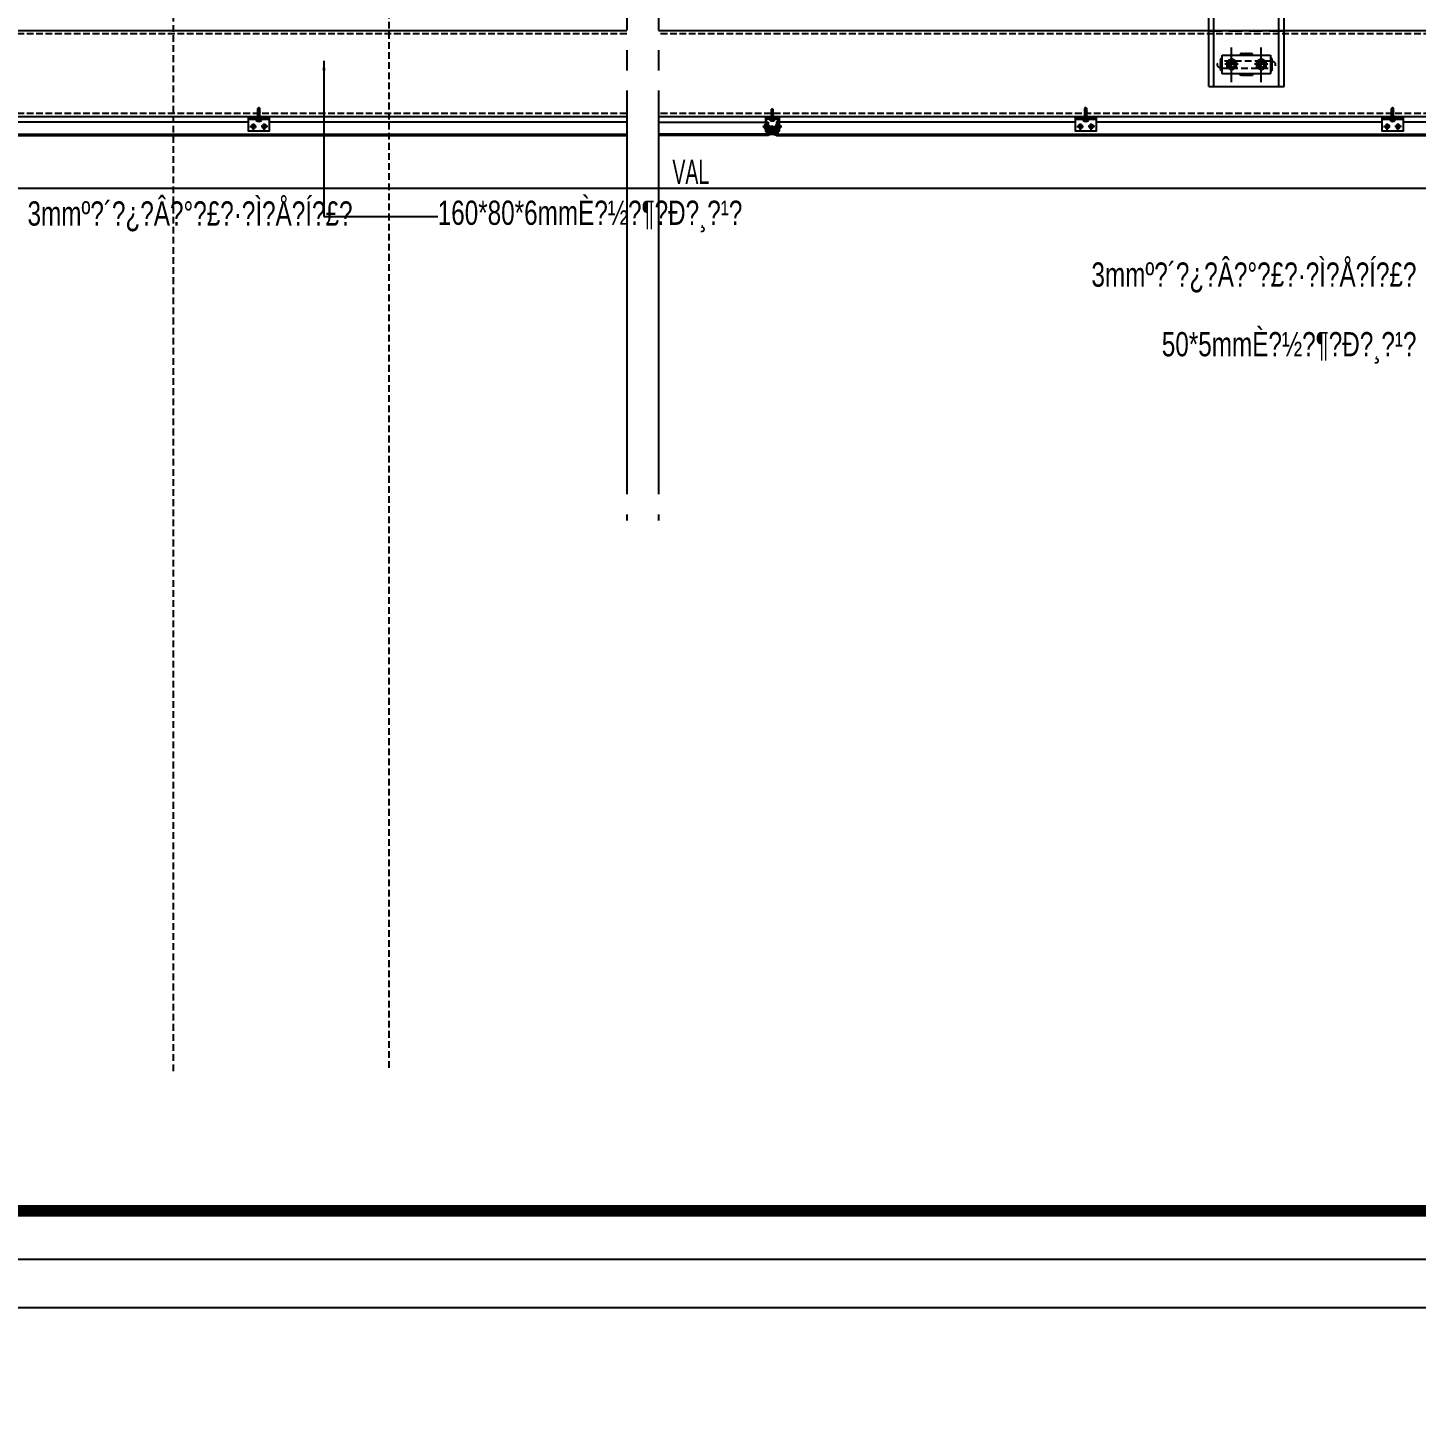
# Model space of a CAD drawing. Extents: x -8792 to 174344, y -43961 to 62816.
# Drawn here: x 11053 to 13632, y -11418 to -8818 of the extents above; entities that cross this region are included whole.
import ezdxf
from ezdxf.enums import TextEntityAlignment as Align
from ezdxf.xclip import XClip

# ---------------------------------------------------------------- set-up
doc = ezdxf.new("R2010")
doc.units = 0
doc.header["$LTSCALE"] = 50
doc.header["$XCLIPFRAME"] = 0
doc.set_wipeout_variables(frame=1)
for name, pattern in [('( Hidden )', [0.375, 0.25, -0.125]), ('CENTER', [2, 1.25, -0.25, 0.25, -0.25]), ('CENTER2', [28.575, 19.05, -3.175, 3.175, -3.175]), ('DASH', [0.35, 0.25, -0.1]), ('DOT2', [0.125, 0, -0.125]), ('HIDDEN', [0.375, 0.25, -0.125]), ('HIDDEN2', [0.1875, 0.125, -0.0625]), ('JIS_08_15', [17.25, 15, -0.75, 0.75, -0.75])]:
    doc.linetypes.add(name, pattern=pattern)
for name, color, linetype in [('#分隔线', 1, 'JIS_08_15'), ('#文字', 2, 'Continuous'), ('#标注', 1, 'Continuous'), ('#焊缝', 1, 'Continuous'), ('#虚线', 8, 'HIDDEN'), ('#配件', 11, 'Continuous'), ('#钢材', 34, 'Continuous'), ('#铝型材', 3, 'Continuous'), ('#铝板', 2, 'Continuous'), ('1 ALU', 90, 'Continuous'), ('1 轴线 辅助线', 1, 'CENTER'), ('3 铝型材 立面主要线', 3, 'Continuous'), ('6 附件', 6, 'Continuous'), ('8 填充 焊缝', 8, 'Continuous'), ('A-FLOR-OTLN', 4, 'DOT2'), ('C-SHET-SHBD', 11, 'Continuous'), ('C-SHET-TTLB', 11, 'Continuous'), ('DIM', 173, 'Continuous'), ('PJ', 4, 'Continuous'), ('TK', 7, 'Continuous'), ('中心线', 1, 'CENTER2'), ('其他', 4, 'Continuous'), ('吊顶', 7, 'Continuous'), ('螺栓钉类', 241, 'Continuous'), ('螺钉', 233, 'Continuous'), ('通-图框-文字', 4, 'Continuous')]:
    doc.layers.add(name, color=color, linetype=linetype)
doc.styles.add('JHZX', font='jrs.shx', dxfattribs={"width": 0.6, "bigfont": 'jhz.shx'})
doc.styles.add('XD-2008', font='xd-hzs.shx', dxfattribs={"width": 0.7, "bigfont": 'xd-hztxt.shx'})
doc.styles.add('XD2008', font='@1romans.shx', dxfattribs={"width": 0.7, "bigfont": '!hztxt.shx'})
doc.styles.add('文字1', font='jrs.shx', dxfattribs={"width": 0.7, "bigfont": 'hztxt.shx'})
doc.dimstyles.new('JZBZ-12', dxfattribs={"dimscale": 12, "dimtxt": 3, "dimasz": 1.5, "dimexe": 1, "dimexo": 1, "dimgap": 0.5, "dimtad": 1, "dimdec": 0, "dimdsep": 46, "dimtxsty": 'JHZX', "dimblk1": 'ARCHTICK', "dimblk2": 'ARCHTICK', "dimsah": 1, "dimcen": 0, "dimclrd": 1, "dimclre": 1, "dimclrt": 2, "dimadec": 3, "dimazin": 2, "dimtfac": 1, "dimtdec": 0, "dimtix": 1, "dimtmove": 0, "dimatfit": 3, "dimfxl": 0, "dimtolj": 1, "dimlwd": -1, "dimlwe": -1, "dimarcsym": 0})
doc.dimstyles.new('JZBZ-15', dxfattribs={"dimscale": 15, "dimtxt": 3, "dimasz": 1.5, "dimexe": 1, "dimexo": 1, "dimgap": 0.5, "dimtad": 1, "dimdec": 0, "dimdsep": 46, "dimtxsty": 'JHZX', "dimblk1": 'ARCHTICK', "dimblk2": 'ARCHTICK', "dimsah": 1, "dimcen": 0, "dimclrd": 1, "dimclre": 1, "dimclrt": 2, "dimadec": 3, "dimazin": 2, "dimtfac": 1, "dimtdec": 0, "dimtix": 1, "dimtmove": 0, "dimatfit": 3, "dimfxl": 0, "dimtolj": 1, "dimlwd": -1, "dimlwe": -1, "dimarcsym": 0})
pattern_1 = [(225.002129, (55577.8092, -20658.2955), (0.673544235, -0.673494183), []), (315.002129, (55577.8092, -20658.2955), (2.020582652, -0.67344413), [2.38125, -1.42875])]

# ---------------------------------------------------------------- blocks, each defined once
blk = doc.blocks.new('A$Cbd8d7c8c')
at = {"layer": 'A-FLOR-OTLN', "color": 8}
blk.add_lwpolyline([(-22721.2, -15689.9), (-43719.4, -33393.2, 0.413756), (-43991.6, -36561, 0.189672), (122158.2, -126683, 0.414786), (124666, -124719.5), (133885.2, -48361.9, 0.379931), (116453.3, -23207.9, 0.236452)], format="xyb", dxfattribs=at)
at = {"layer": '吊顶', "const_width": 3}
blk.add_lwpolyline([(36525.2, -42886.2, 0.056654), (31389.8, -41079.3), (30859.1, -40957.8, -0.112536), (21289.5, -36343.7, -0.028917), (3039, -19971, 0.413532), (-633.6, -19953.4), (-31397.9, -50352.8, 0.414781), (-31416.3, -54033.3, 0.170492), (123964.3, -129414.7, 0.412564), (126841.2, -127143.2), (136317.5, -48655.6, 1.269195), (87076.8, -54393.3)], format="xyb", dxfattribs=at)
blk = doc.blocks.new('GRER')
at = {"color": 8, "ltscale": 10}
blk.add_lwpolyline([(-350, -919.9), (-9905.5, -919.9)], dxfattribs=at)
blk = doc.blocks.new('A3文本框')
at = {"layer": 'Defpoints', "ltscale": 500}
blk.add_lwpolyline([(10, -10), (-420, -10), (-420, 297), (10, 297)], close=True, dxfattribs=at)
at = {"layer": 'C-SHET-SHBD', "style": 'XD2008', "width": 0.7}
for tag, height, p in [('子项名称', 4.5, (-37.49, 35.41)), ('图名', 4.5, (-37.49, 24.27)), ('比例', 3, (-56.3, 8.25)), ('MQJD-01', 3, (-13.24, 2.27))]:
    blk.add_attdef(tag, text='', height=height, dxfattribs=at).set_placement(p, align=Align.CENTER)
blk = doc.blocks.new('*U104')
at = {"layer": '中心线', "color": 1, "linetype": 'CENTER', "ltscale": 2.357948}
blk.add_line((0, -4.9), (0, 19.4), dxfattribs=at)
at = {"layer": '其他', "color": 4, "linetype": 'Continuous'}
for p, q in [((-2.4, 12.5), (-0.4, 12.7)), ((-2.4, 10.9), (2.4, 11.5)), ((-2.4, 9.3), (2.4, 9.9)), ((-2.4, 7.7), (2.4, 8.3)), ((-2.4, 6.1), (2.4, 6.7)), ((-2.4, 4.5), (2.4, 5.1)), ((-2.4, 2.9), (2.4, 3.5)), ((-2.4, 1.3), (2.4, 1.9)), ((-1.9, 0), (1.8, 0.7)), ((-1.8, 12.8), (-0.4, 13.1)), ((-1.8, 12.1), (0, 12.4)), ((-1.8, 11.2), (1.8, 11.9)), ((-1.8, 10.5), (1.8, 11.2)), ((-1.8, 9.6), (1.8, 10.3)), ((-1.8, 8.9), (1.8, 9.6)), ((-1.8, 8), (1.8, 8.7)), ((-1.8, 7.3), (1.8, 8)), ((-1.8, 6.4), (1.8, 7.1)), ((-1.8, 5.7), (1.8, 6.4)), ((-1.8, 4.8), (1.8, 5.5)), ((-1.8, 4.1), (1.8, 4.8)), ((-1.8, 3.2), (1.8, 3.9)), ((-1.8, 2.5), (1.8, 3.2)), ((-1.8, 1.6), (1.8, 2.3)), ((-1.8, 0.9), (1.8, 1.6)), ((0, 0), (2.4, 0.3)), ((0.2, 12.5), (1.8, 12.8)), ((0.3, 13.2), (1.8, 13.5)), ((0.5, 12.9), (2.4, 13.1))]:
    blk.add_line(p, q, dxfattribs=at)
at = {"layer": '螺栓钉类', "linetype": 'Continuous'}
for p, q in [((-4.7, -2.1), (-4.7, 0)), ((-4.7, 0), (-2, 0)), ((-2.4, 12.5), (-1.8, 12.8)), ((-2.4, 12.5), (-1.8, 12.1)), ((-2.4, 10.9), (-1.8, 11.2)), ((-2.4, 10.9), (-1.8, 10.5)), ((-2.4, 9.3), (-1.8, 9.6)), ((-2.4, 9.3), (-1.8, 8.9)), ((-2.4, 7.7), (-1.8, 8)), ((-2.4, 7.7), (-1.8, 7.3)), ((-2.4, 6.1), (-1.8, 6.4)), ((-2.4, 6.1), (-1.8, 5.7)), ((-2.4, 4.5), (-1.8, 4.8)), ((-2.4, 4.5), (-1.8, 4.1)), ((-2.4, 2.9), (-1.8, 3.2)), ((-2.4, 2.9), (-1.8, 2.5)), ((-2.4, 1.3), (-1.8, 1.6)), ((-2.4, 1.3), (-1.8, 0.9)), ((-2, 0), (2.6, 0)), ((-0.3, 19), (-1.8, 17.5)), ((-1.8, 12.8), (-1.8, 17.5)), ((-1.8, 11.2), (-1.8, 12.1)), ((-1.8, 9.6), (-1.8, 10.5)), ((-1.8, 8), (-1.8, 8.9)), ((-1.8, 6.4), (-1.8, 7.3)), ((-1.8, 4.8), (-1.8, 5.7)), ((-1.8, 3.2), (-1.8, 4.1)), ((-1.8, 1.6), (-1.8, 2.5)), ((-1.8, 0.2), (-1.8, 0.9)), ((-0.4, 13.1), (0.3, 19)), ((0, 19), (-0.3, 19)), ((0, 19), (0.3, 19)), ((0.3, 19), (1.8, 17.5)), ((1.8, 13.5), (1.8, 17.5)), ((1.8, 13.5), (2.4, 13.1)), ((1.8, 12.8), (2.4, 13.1)), ((1.8, 11.9), (1.8, 12.8)), ((1.8, 11.9), (2.4, 11.5)), ((1.8, 11.2), (2.4, 11.5)), ((1.8, 10.3), (1.8, 11.2)), ((1.8, 10.3), (2.4, 9.9)), ((1.8, 9.6), (2.4, 9.9)), ((1.8, 8.7), (1.8, 9.6)), ((1.8, 8.7), (2.4, 8.3)), ((1.8, 8), (2.4, 8.3)), ((1.8, 7.1), (1.8, 8)), ((1.8, 7.1), (2.4, 6.7)), ((1.8, 6.4), (2.4, 6.7)), ((1.8, 5.5), (1.8, 6.4)), ((1.8, 5.5), (2.4, 5.1)), ((1.8, 4.8), (2.4, 5.1)), ((1.8, 3.9), (1.8, 4.8)), ((1.8, 3.9), (2.4, 3.5)), ((1.8, 3.2), (2.4, 3.5)), ((1.8, 2.3), (1.8, 3.2)), ((1.8, 2.3), (2.4, 1.9)), ((1.8, 1.6), (2.4, 1.9)), ((1.8, 0.7), (1.8, 1.6)), ((1.8, 0.7), (2.4, 0.3)), ((2.4, 0.2), (2.4, 0.3)), ((2.6, 0), (4.8, 0)), ((-0.4, -3.3), (0.4, -3.3)), ((-0.4, -3.7), (-0.4, -3.3)), ((0.4, -3.7), (0.4, -3.3)), ((4.8, -2.1), (4.8, 0))]:
    blk.add_line(p, q, dxfattribs=at)
for centre, radius, start, end in [((-2, 0.2), 0.2, 270, 0), ((-3.3, 21.9), 4.65, 289.468, 321.5036), ((0, 12.9), 0.447, 154.8491, 46.4937), ((2.6, 0.2), 0.2, 180, 270), ((0, 4.3), 8, 233.5764, 267.134), ((0, 4.3), 8, 272.866, 306.4236)]:
    blk.add_arc(centre, radius, start, end, dxfattribs=at)
blk = doc.blocks.new('jfdm')
h = blk.add_hatch()
h.set_pattern_fill('HONEY', color=0, scale=0.5, style=0)
h.set_pattern_definition([(0, (3e-15, -1.231), (2.38125, 1.374815), [1.5875, -3.175]), (120, (3e-15, -1.231), (-2.38125, 1.374815), [1.5875, -3.175]), (60, (3e-15, -1.231), (3e-07, 2.74963), [-3.175, 1.5875])])
edge = h.paths.add_edge_path()
edge.add_ellipse((7.5, 13.8), major_axis=(0, -7.7), ratio=0.974135, start_angle=0, end_angle=360)
h = blk.add_hatch()
h.set_pattern_fill('ANSI33', color=0, scale=0.5, style=0)
edge = h.paths.add_edge_path()
edge.add_line((7.6, 6.1), (7.5, 6.1))
edge.add_line((7.5, 6.1), (7.4, 6.1))
edge.add_line((7.4, 6.1), (7.3, 6.1))
edge.add_line((7.3, 6.1), (7.1, 6.1))
edge.add_line((7.1, 6.1), (7, 6.1))
edge.add_line((7, 6.1), (6.9, 6.1))
edge.add_line((6.9, 6.1), (6.8, 6.1))
edge.add_line((6.8, 6.1), (6.7, 6.1))
edge.add_line((6.7, 6.1), (6.5, 6.1))
edge.add_line((6.5, 6.1), (6.4, 6.2))
edge.add_line((6.4, 6.2), (6.3, 6.2))
edge.add_line((6.3, 6.2), (6.2, 6.2))
edge.add_line((6.2, 6.2), (6.1, 6.2))
edge.add_line((6.1, 6.2), (6, 6.2))
edge.add_line((6, 6.2), (5.8, 6.3))
edge.add_line((5.8, 6.3), (5.7, 6.3))
edge.add_line((5.7, 6.3), (5.6, 6.3))
edge.add_line((5.6, 6.3), (5.5, 6.4))
edge.add_line((5.5, 6.4), (5.4, 6.4))
edge.add_line((5.4, 6.4), (5.3, 6.4))
edge.add_line((5.3, 6.4), (5.1, 6.5))
edge.add_line((5.1, 6.5), (5, 6.5))
edge.add_line((5, 6.5), (4.9, 6.5))
edge.add_line((4.9, 6.5), (4.8, 6.6))
edge.add_line((4.8, 6.6), (4.7, 6.6))
edge.add_line((4.7, 6.6), (4.6, 6.7))
edge.add_line((4.6, 6.7), (4.5, 6.7))
edge.add_line((4.5, 6.7), (4.4, 6.8))
edge.add_line((4.4, 6.8), (4.3, 6.8))
edge.add_line((4.3, 6.8), (4.2, 6.9))
edge.add_line((4.2, 6.9), (4, 6.9))
edge.add_line((4, 6.9), (3.9, 7))
edge.add_line((3.9, 7), (3.8, 7.1))
edge.add_line((3.8, 7.1), (3.7, 7.1))
edge.add_line((3.7, 7.1), (3.6, 7.2))
edge.add_line((3.6, 7.2), (3.5, 7.2))
edge.add_line((3.5, 7.2), (3.4, 7.3))
edge.add_line((3.4, 7.3), (3.3, 7.4))
edge.add_line((3.3, 7.4), (3.2, 7.4))
edge.add_line((3.2, 7.4), (3.1, 7.5))
edge.add_line((3.1, 7.5), (3, 7.6))
edge.add_line((3, 7.6), (2.9, 7.7))
edge.add_line((2.9, 7.7), (2.8, 7.7))
edge.add_line((2.8, 7.7), (2.8, 7.8))
edge.add_line((2.8, 7.8), (2.7, 7.9))
edge.add_line((2.7, 7.9), (2.6, 8))
edge.add_line((2.6, 8), (2.5, 8.1))
edge.add_line((2.5, 8.1), (2.4, 8.1))
edge.add_line((2.4, 8.1), (2.3, 8.2))
edge.add_line((2.3, 8.2), (2.2, 8.3))
edge.add_line((2.2, 8.3), (2.1, 8.4))
edge.add_line((2.1, 8.4), (2.1, 8.5))
edge.add_line((2.1, 8.5), (2, 8.6))
edge.add_line((2, 8.6), (1.9, 8.7))
edge.add_line((1.9, 8.7), (1.8, 8.8))
edge.add_line((1.8, 8.8), (1.7, 8.8))
edge.add_line((1.7, 8.8), (1.7, 8.9))
edge.add_line((1.7, 8.9), (1.6, 9))
edge.add_line((1.6, 9), (1.5, 9.1))
edge.add_line((1.5, 9.1), (1.4, 9.2))
edge.add_line((1.4, 9.2), (1.4, 9.3))
edge.add_line((1.4, 9.3), (1.3, 9.4))
edge.add_line((1.3, 9.4), (1.2, 9.5))
edge.add_line((1.2, 9.5), (1.2, 9.6))
edge.add_line((1.2, 9.6), (1.1, 9.7))
edge.add_line((1.1, 9.7), (1, 9.9))
edge.add_line((1, 9.9), (1, 10))
edge.add_line((1, 10), (0.9, 10.1))
edge.add_line((0.9, 10.1), (0.9, 10.2))
edge.add_line((0.9, 10.2), (0.8, 10.3))
edge.add_line((0.8, 10.3), (0.8, 10.4))
edge.add_line((0.8, 10.4), (0.7, 10.5))
edge.add_line((0.7, 10.5), (0.7, 10.6))
edge.add_line((0.7, 10.6), (0.6, 10.7))
edge.add_line((0.6, 10.7), (0.6, 10.8))
edge.add_line((0.6, 10.8), (0.5, 11))
edge.add_line((0.5, 11), (0.5, 11.1))
edge.add_line((0.5, 11.1), (0.4, 11.2))
edge.add_line((0.4, 11.2), (0.4, 11.3))
edge.add_line((0.4, 11.3), (0.4, 11.4))
edge.add_line((0.4, 11.4), (0.3, 11.5))
edge.add_line((0.3, 11.5), (0.3, 11.6))
edge.add_line((0.3, 11.6), (0.3, 11.8))
edge.add_line((0.3, 11.8), (0.2, 11.9))
edge.add_line((0.2, 11.9), (0.2, 12))
edge.add_line((0.2, 12), (0.2, 12.1))
edge.add_line((0.2, 12.1), (0.1, 12.2))
edge.add_line((0.1, 12.2), (0.1, 12.4))
edge.add_line((0.1, 12.4), (0.1, 12.5))
edge.add_line((0.1, 12.5), (0.1, 12.6))
edge.add_line((0.1, 12.6), (0.1, 12.7))
edge.add_line((0.1, 12.7), (0.1, 12.9))
edge.add_line((0.1, 12.9), (0, 13))
edge.add_line((0, 13), (0, 13.1))
edge.add_line((0, 13.1), (0, 13.2))
edge.add_line((0, 13.2), (0, 13.3))
edge.add_line((0, 13.3), (0, 13.5))
edge.add_line((0, 13.5), (0, 13.6))
edge.add_line((0, 13.6), (0, 13.7))
edge.add_line((0, 13.7), (0, 13.8))
edge.add_line((0, 13.8), (0, 13.8))
edge.add_line((0, 13.8), (0, 0))
edge.add_arc((7.5, -17.1), 18.7, 66.3327, 113.6673, ccw=False)
edge.add_line((15, 0), (15, 13.8))
edge.add_line((15, 13.8), (15, 13.7))
edge.add_line((15, 13.7), (15, 13.6))
edge.add_line((15, 13.6), (15, 13.5))
edge.add_line((15, 13.5), (15, 13.5))
edge.add_line((15, 13.5), (15, 13.4))
edge.add_line((15, 13.4), (15, 13.3))
edge.add_line((15, 13.3), (15, 13.2))
edge.add_line((15, 13.2), (15, 13.2))
edge.add_line((15, 13.2), (15, 13.1))
edge.add_line((15, 13.1), (15, 13))
edge.add_line((15, 13), (15, 12.9))
edge.add_line((15, 12.9), (14.9, 12.8))
edge.add_line((14.9, 12.8), (14.9, 12.8))
edge.add_line((14.9, 12.8), (14.9, 12.7))
edge.add_line((14.9, 12.7), (14.9, 12.6))
edge.add_line((14.9, 12.6), (14.9, 12.5))
edge.add_line((14.9, 12.5), (14.9, 12.5))
edge.add_line((14.9, 12.5), (14.9, 12.4))
edge.add_line((14.9, 12.4), (14.9, 12.3))
edge.add_line((14.9, 12.3), (14.8, 12.2))
edge.add_line((14.8, 12.2), (14.8, 12.2))
edge.add_line((14.8, 12.2), (14.8, 12.1))
edge.add_line((14.8, 12.1), (14.8, 12))
edge.add_line((14.8, 12), (14.8, 11.9))
edge.add_line((14.8, 11.9), (14.8, 11.9))
edge.add_line((14.8, 11.9), (14.7, 11.8))
edge.add_line((14.7, 11.8), (14.7, 11.7))
edge.add_line((14.7, 11.7), (14.7, 11.6))
edge.add_line((14.7, 11.6), (14.7, 11.6))
edge.add_line((14.7, 11.6), (14.7, 11.5))
edge.add_line((14.7, 11.5), (14.6, 11.4))
edge.add_line((14.6, 11.4), (14.6, 11.3))
edge.add_line((14.6, 11.3), (14.6, 11.3))
edge.add_line((14.6, 11.3), (14.6, 11.2))
edge.add_line((14.6, 11.2), (14.5, 11.1))
edge.add_line((14.5, 11.1), (14.5, 11))
edge.add_line((14.5, 11), (14.5, 11))
edge.add_line((14.5, 11), (14.5, 10.9))
edge.add_line((14.5, 10.9), (14.4, 10.8))
edge.add_line((14.4, 10.8), (14.4, 10.8))
edge.add_line((14.4, 10.8), (14.4, 10.7))
edge.add_line((14.4, 10.7), (14.3, 10.6))
edge.add_line((14.3, 10.6), (14.3, 10.5))
edge.add_line((14.3, 10.5), (14.3, 10.5))
edge.add_line((14.3, 10.5), (14.2, 10.4))
edge.add_line((14.2, 10.4), (14.2, 10.3))
edge.add_line((14.2, 10.3), (14.2, 10.3))
edge.add_line((14.2, 10.3), (14.1, 10.2))
edge.add_line((14.1, 10.2), (14.1, 10.1))
edge.add_line((14.1, 10.1), (14.1, 10.1))
edge.add_line((14.1, 10.1), (14, 10))
edge.add_line((14, 10), (14, 9.9))
edge.add_line((14, 9.9), (14, 9.9))
edge.add_line((14, 9.9), (13.9, 9.8))
edge.add_line((13.9, 9.8), (13.9, 9.7))
edge.add_line((13.9, 9.7), (13.8, 9.7))
edge.add_line((13.8, 9.7), (13.8, 9.6))
edge.add_line((13.8, 9.6), (13.8, 9.5))
edge.add_line((13.8, 9.5), (13.7, 9.5))
edge.add_line((13.7, 9.5), (13.7, 9.4))
edge.add_line((13.7, 9.4), (13.6, 9.3))
edge.add_line((13.6, 9.3), (13.6, 9.3))
edge.add_line((13.6, 9.3), (13.5, 9.2))
edge.add_line((13.5, 9.2), (13.5, 9.1))
edge.add_line((13.5, 9.1), (13.5, 9.1))
edge.add_line((13.5, 9.1), (13.4, 9))
edge.add_line((13.4, 9), (13.4, 9))
edge.add_line((13.4, 9), (13.3, 8.9))
edge.add_line((13.3, 8.9), (13.3, 8.8))
edge.add_line((13.3, 8.8), (13.2, 8.8))
edge.add_line((13.2, 8.8), (13.2, 8.7))
edge.add_line((13.2, 8.7), (13.1, 8.7))
edge.add_line((13.1, 8.7), (13.1, 8.6))
edge.add_line((13.1, 8.6), (13, 8.6))
edge.add_line((13, 8.6), (13, 8.5))
edge.add_line((13, 8.5), (12.9, 8.4))
edge.add_line((12.9, 8.4), (12.9, 8.4))
edge.add_line((12.9, 8.4), (12.8, 8.3))
edge.add_line((12.8, 8.3), (12.7, 8.3))
edge.add_line((12.7, 8.3), (12.7, 8.2))
edge.add_line((12.7, 8.2), (12.6, 8.2))
edge.add_line((12.6, 8.2), (12.6, 8.1))
edge.add_line((12.6, 8.1), (12.5, 8.1))
edge.add_line((12.5, 8.1), (12.5, 8))
edge.add_line((12.5, 8), (12.4, 8))
edge.add_line((12.4, 8), (12.4, 7.9))
edge.add_line((12.4, 7.9), (12.3, 7.9))
edge.add_line((12.3, 7.9), (12.2, 7.8))
edge.add_line((12.2, 7.8), (12.2, 7.8))
edge.add_line((12.2, 7.8), (12.1, 7.7))
edge.add_line((12.1, 7.7), (12.1, 7.7))
edge.add_line((12.1, 7.7), (12, 7.6))
edge.add_line((12, 7.6), (11.9, 7.6))
edge.add_line((11.9, 7.6), (11.9, 7.5))
edge.add_line((11.9, 7.5), (11.8, 7.5))
edge.add_line((11.8, 7.5), (11.8, 7.4))
edge.add_line((11.8, 7.4), (11.7, 7.4))
edge.add_line((11.7, 7.4), (11.6, 7.3))
edge.add_line((11.6, 7.3), (11.6, 7.3))
edge.add_line((11.6, 7.3), (11.5, 7.3))
edge.add_line((11.5, 7.3), (11.4, 7.2))
edge.add_line((11.4, 7.2), (11.4, 7.2))
edge.add_line((11.4, 7.2), (11.3, 7.1))
edge.add_line((11.3, 7.1), (11.3, 7.1))
edge.add_line((11.3, 7.1), (11.2, 7.1))
edge.add_line((11.2, 7.1), (11.1, 7))
edge.add_line((11.1, 7), (11.1, 7))
edge.add_line((11.1, 7), (11, 7))
edge.add_line((11, 7), (10.9, 6.9))
edge.add_line((10.9, 6.9), (10.9, 6.9))
edge.add_line((10.9, 6.9), (10.8, 6.8))
edge.add_line((10.8, 6.8), (10.7, 6.8))
edge.add_line((10.7, 6.8), (10.6, 6.8))
edge.add_line((10.6, 6.8), (10.6, 6.7))
edge.add_line((10.6, 6.7), (10.5, 6.7))
edge.add_line((10.5, 6.7), (10.4, 6.7))
edge.add_line((10.4, 6.7), (10.4, 6.7))
edge.add_line((10.4, 6.7), (10.3, 6.6))
edge.add_line((10.3, 6.6), (10.2, 6.6))
edge.add_line((10.2, 6.6), (10.2, 6.6))
edge.add_line((10.2, 6.6), (10.1, 6.5))
edge.add_line((10.1, 6.5), (10, 6.5))
edge.add_line((10, 6.5), (9.9, 6.5))
edge.add_line((9.9, 6.5), (9.9, 6.5))
edge.add_line((9.9, 6.5), (9.8, 6.4))
edge.add_line((9.8, 6.4), (9.7, 6.4))
edge.add_line((9.7, 6.4), (9.7, 6.4))
edge.add_line((9.7, 6.4), (9.6, 6.4))
edge.add_line((9.6, 6.4), (9.5, 6.4))
edge.add_line((9.5, 6.4), (9.4, 6.3))
edge.add_line((9.4, 6.3), (9.4, 6.3))
edge.add_line((9.4, 6.3), (9.3, 6.3))
edge.add_line((9.3, 6.3), (9.2, 6.3))
edge.add_line((9.2, 6.3), (9.1, 6.3))
edge.add_line((9.1, 6.3), (9.1, 6.2))
edge.add_line((9.1, 6.2), (9, 6.2))
edge.add_line((9, 6.2), (8.9, 6.2))
edge.add_line((8.9, 6.2), (8.9, 6.2))
edge.add_line((8.9, 6.2), (8.8, 6.2))
edge.add_line((8.8, 6.2), (8.7, 6.2))
edge.add_line((8.7, 6.2), (8.6, 6.2))
edge.add_line((8.6, 6.2), (8.6, 6.1))
edge.add_line((8.6, 6.1), (8.5, 6.1))
edge.add_line((8.5, 6.1), (8.4, 6.1))
edge.add_line((8.4, 6.1), (8.3, 6.1))
edge.add_line((8.3, 6.1), (8.3, 6.1))
edge.add_line((8.3, 6.1), (8.2, 6.1))
edge.add_line((8.2, 6.1), (8.1, 6.1))
edge.add_line((8.1, 6.1), (8, 6.1))
edge.add_line((8, 6.1), (8, 6.1))
edge.add_line((8, 6.1), (7.9, 6.1))
edge.add_line((7.9, 6.1), (7.8, 6.1))
edge.add_line((7.8, 6.1), (7.7, 6.1))
edge.add_line((7.7, 6.1), (7.7, 6.1))
edge.add_line((7.7, 6.1), (7.6, 6.1))
blk.add_arc((7.5, -17.1), 18.7, 66.3327, 113.6673)
blk.add_ellipse((7.5, 13.8), major_axis=(0, -7.7), ratio=0.974135)
blk = doc.blocks.new('*U287')
at = {"layer": '#分隔线', "ltscale": 0.3}
blk.add_line((9.9, 0), (-2.9, 0), dxfattribs=at)
at = {"layer": '#配件', "linetype": 'ByBlock'}
for p, q in [((0, 3.8), (0, -3.8)), ((5, 2), (0, 2)), ((5, 2), (5, 3)), ((5, -2), (0, -2)), ((5, -3), (5, -2))]:
    blk.add_line(p, q, dxfattribs=at)
blk.add_lwpolyline([(5, 3), (5.6, 3.7), (6.8, 2.6), (6.8, 0), (6.8, -2.6), (5.6, -3.7), (5, -3)], dxfattribs=at)
for centre, radius, start, end in [((3.5, 0), 5.16, 132.1962, 227.8038), ((-3.6, 0), 2.44, 329.4329, 30.5671), ((7.2, 0), 1.4, 254.1304, 105.8696)]:
    blk.add_arc(centre, radius, start, end, dxfattribs=at)
blk = doc.blocks.new('ST4_8×22-Hp')
at = {"color": 3, "linetype": 'Continuous'}
for p, q in [((-3.7, 0.4), (-3.3, 0.4)), ((-3.3, 0.4), (-3.3, -0.4)), ((-2.1, 4.7), (0, 4.7)), ((0, 4.7), (0, 2)), ((0, 2), (0, -2.6)), ((0.2, 1.8), (0.9, 1.8)), ((1.3, 2.4), (0.9, 1.8)), ((1.3, 2.4), (1.6, 1.8)), ((1.6, 1.8), (2.5, 1.8)), ((2.9, 2.4), (2.5, 1.8)), ((2.9, 2.4), (3.2, 1.8)), ((3.2, 1.8), (4.1, 1.8)), ((4.5, 2.4), (4.1, 1.8)), ((4.5, 2.4), (4.8, 1.8)), ((4.8, 1.8), (5.7, 1.8)), ((6.1, 2.4), (5.7, 1.8)), ((6.1, 2.4), (6.4, 1.8)), ((6.4, 1.8), (7.3, 1.8)), ((7.7, 2.4), (7.3, 1.8)), ((7.7, 2.4), (8, 1.8)), ((8, 1.8), (8.9, 1.8)), ((9.3, 2.4), (8.9, 1.8)), ((9.3, 2.4), (9.6, 1.8)), ((9.6, 1.8), (10.5, 1.8)), ((10.9, 2.4), (10.5, 1.8)), ((10.9, 2.4), (11.2, 1.8)), ((11.2, 1.8), (12.1, 1.8)), ((12.5, 2.4), (12.1, 1.8)), ((12.5, 2.4), (12.8, 1.8)), ((12.8, 1.8), (13.7, 1.8)), ((14.1, 2.4), (13.7, 1.8)), ((14.1, 2.4), (14.4, 1.8)), ((14.4, 1.8), (15.3, 1.8)), ((15.7, 2.4), (15.3, 1.8)), ((15.7, 2.4), (16, 1.8)), ((16, 1.8), (20.5, 1.8)), ((16, 0.4), (16, 0.4)), ((16.3, 0.4), (22, -0.3)), ((22, 0.3), (20.5, 1.8)), ((22, 0), (22, 0.3)), ((-3.7, -0.4), (-3.3, -0.4)), ((-2.1, -4.8), (0, -4.8)), ((0, -2.6), (0, -4.8)), ((0.2, -2.4), (0.3, -2.4)), ((0.7, -1.8), (0.3, -2.4)), ((0.7, -1.8), (1.6, -1.8)), ((1.6, -1.8), (1.9, -2.4)), ((2.3, -1.8), (1.9, -2.4)), ((2.3, -1.8), (3.2, -1.8)), ((3.2, -1.8), (3.5, -2.4)), ((3.9, -1.8), (3.5, -2.4)), ((3.9, -1.8), (4.8, -1.8)), ((4.8, -1.8), (5.1, -2.4)), ((5.5, -1.8), (5.1, -2.4)), ((5.5, -1.8), (6.4, -1.8)), ((6.4, -1.8), (6.7, -2.4)), ((7.1, -1.8), (6.7, -2.4)), ((7.1, -1.8), (8, -1.8)), ((8, -1.8), (8.3, -2.4)), ((8.7, -1.8), (8.3, -2.4)), ((8.7, -1.8), (9.6, -1.8)), ((9.6, -1.8), (9.9, -2.4)), ((10.3, -1.8), (9.9, -2.4)), ((10.3, -1.8), (11.2, -1.8)), ((11.2, -1.8), (11.5, -2.4)), ((11.9, -1.8), (11.5, -2.4)), ((11.9, -1.8), (12.8, -1.8)), ((12.8, -1.8), (13.1, -2.4)), ((13.5, -1.8), (13.1, -2.4)), ((13.5, -1.8), (14.4, -1.8)), ((14.4, -1.8), (14.7, -2.4)), ((15.1, -1.8), (14.7, -2.4)), ((15.1, -1.8), (16, -1.8)), ((16, -1.8), (16.3, -2.4)), ((16.7, -1.8), (16.3, -2.4)), ((16.7, -1.8), (20.5, -1.8)), ((22, -0.3), (20.5, -1.8)), ((22, 0), (22, -0.3))]:
    blk.add_line(p, q, dxfattribs=at)
at = {"color": 6, "linetype": 'Continuous'}
for p, q in [((0, 1.9), (0.7, -1.8)), ((0, 0), (0.3, -2.4)), ((0.9, 1.8), (1.6, -1.8)), ((1.3, 2.4), (1.9, -2.4)), ((1.6, 1.8), (2.3, -1.8)), ((2.5, 1.8), (3.2, -1.8)), ((2.9, 2.4), (3.5, -2.4)), ((3.2, 1.8), (3.9, -1.8)), ((4.1, 1.8), (4.8, -1.8)), ((4.5, 2.4), (5.1, -2.4)), ((4.8, 1.8), (5.5, -1.8)), ((5.7, 1.8), (6.4, -1.8)), ((6.1, 2.4), (6.7, -2.4)), ((6.4, 1.8), (7.1, -1.8)), ((7.3, 1.8), (8, -1.8)), ((7.7, 2.4), (8.3, -2.4)), ((8, 1.8), (8.7, -1.8)), ((8.9, 1.8), (9.6, -1.8)), ((9.3, 2.4), (9.9, -2.4)), ((9.6, 1.8), (10.3, -1.8)), ((10.5, 1.8), (11.2, -1.8)), ((10.9, 2.4), (11.5, -2.4)), ((11.2, 1.8), (11.9, -1.8)), ((12.1, 1.8), (12.8, -1.8)), ((12.5, 2.4), (13.1, -2.4)), ((12.8, 1.8), (13.5, -1.8)), ((13.7, 1.8), (14.4, -1.8)), ((14.1, 2.4), (14.7, -2.4)), ((14.4, 1.8), (15.1, -1.8)), ((15.3, 1.8), (15.6, 0)), ((15.7, 2.4), (15.9, 0.4)), ((16, 1.8), (16.3, 0.4)), ((15.7, -0.2), (16, -1.8)), ((16.1, -0.5), (16.3, -2.4)), ((16.4, -0.3), (16.7, -1.8))]:
    blk.add_line(p, q, dxfattribs=at)
at = {"color": 1, "linetype": 'CENTER', "ltscale": 2.357948}
blk.add_line((-4.9, 0), (22.4, 0), dxfattribs=at)
at = {"color": 3, "linetype": 'Continuous'}
for centre, radius, start, end in [((4.3, 0), 8, 143.5764, 177.134), ((0.2, 2), 0.2, 180, 270), ((16.1, 0), 0.446, 64.7596, 316.5832), ((24.9, 3.3), 4.65, 199.468, 231.5036), ((4.3, 0), 8, 182.866, 216.4236), ((0.2, -2.6), 0.2, 90, 180)]:
    blk.add_arc(centre, radius, start, end, dxfattribs=at)
blk = doc.blocks.new('*U98')
blk.add_wipeout([(-20, 21), (-20, 0), (20, 0), (20, 21)])
at = {"layer": '8 填充 焊缝'}
h = blk.add_hatch(dxfattribs=at)
h.set_pattern_fill('ANSI38', color=256, scale=0.3, style=0)
h.set_pattern_definition([(45, (-1292.2019, -1944.41035), (-0.6735192, 0.6735192), []), (135, (-1292.2019, -1944.41035), (-2.02055763, 0.6735192), [2.38125, -1.42875])])
h.paths.add_polyline_path([(-20, 26), (20, 26), (20, 24), (-20, 24)])
at = {"layer": '1 轴线 辅助线', "ltscale": 0.2}
for p, q in [((-16.8, 8), (-3.2, 8)), ((-10, 1.2), (-10, 14.8)), ((16.8, 8), (3.2, 8)), ((10, 1.2), (10, 14.8))]:
    blk.add_line(p, q, dxfattribs=at)
at = {"layer": '3 铝型材 立面主要线'}
for p, q in [((-20, 21), (20, 21)), ((-7.5, 21), (-7.5, 24)), ((7.5, 21), (7.5, 24))]:
    blk.add_line(p, q, dxfattribs=at)
blk.add_lwpolyline([(-20, 24), (20, 24), (20, 0), (-20, 0)], close=True, dxfattribs=at)
at = {"layer": '6 附件'}
blk.add_lwpolyline([(-20, 26), (20, 26), (20, 24), (-20, 24)], close=True, dxfattribs=at)
for centre, radius in [((-10, 8), 3.74), ((-10, 8), 2), ((10, 8), 3.74), ((10, 8), 2)]:
    blk.add_circle(centre, radius, dxfattribs=at)
at = {"layer": '1 ALU', "xscale": -1, "rotation": 270}
blk.add_blockref('ST4_8×22-Hp', (0, 21), dxfattribs=at)
blk = doc.blocks.new('*U288')
at = {"layer": '#焊缝'}
for centre, end in [((3996.5, 3047.7), 180), ((4001.5, 3047.7), 120), ((4006.5, 3047.7), 120), ((4011.5, 3047.7), 120), ((4016.5, 3047.7), 120), ((4021.5, 3047.7), 120), ((4026.5, 3047.7), 120)]:
    blk.add_arc(centre, 5, 0, end, dxfattribs=at)
blk = doc.blocks.new('*U289')
at = {"layer": '#焊缝'}
for centre, end in [((3996.5, 3047.7), 180), ((4001.5, 3047.7), 120), ((4006.5, 3047.7), 120), ((4011.5, 3047.7), 120), ((4016.5, 3047.7), 120), ((4021.5, 3047.7), 120), ((4026.5, 3047.7), 120)]:
    blk.add_arc(centre, 5, 0, end, dxfattribs=at)
blk = doc.blocks.new('ASDFDFBBBB')
at = {"layer": '8 填充 焊缝'}
h = blk.add_hatch(dxfattribs=at)
h.set_pattern_fill('ANSI38', color=256, scale=0.3, angle=180.0021, style=0)
h.set_pattern_definition(pattern_1)
h.paths.add_polyline_path([(2287.5, -1790.1), (2310, -1790.1), (2310, -1792.1), (2287.5, -1792.1)])
h = blk.add_hatch(dxfattribs=at)
h.set_pattern_fill('ANSI38', color=256, scale=0.3, angle=180.0021, style=0)
h.set_pattern_definition(pattern_1)
h.paths.add_polyline_path([(2287.5, -1790.1), (2310, -1790.1), (2310, -1792.1), (2287.5, -1792.1)])
h = blk.add_hatch(dxfattribs=at)
h.set_pattern_fill('ANSI38', color=256, scale=0.3, angle=180.0021, style=0)
h.set_pattern_definition(pattern_1)
h.paths.add_polyline_path([(2312.5, -1790.1), (2290, -1790.1), (2290, -1792.1), (2312.5, -1792.1)])
h = blk.add_hatch(dxfattribs=at)
h.set_pattern_fill('ANSI38', color=256, scale=0.3, angle=180.0021, style=0)
h.set_pattern_definition(pattern_1)
h.paths.add_polyline_path([(2312.5, -1790.1), (2290, -1790.1), (2290, -1792.1), (2312.5, -1792.1)])
at = {"layer": '#分隔线'}
for p, q in [((1391.5, -1725.6), (1391.5, -1661)), ((1446.5, -1725.6), (1446.5, -1661)), ((1379.1, -1692.5), (1403.9, -1692.5)), ((1434.1, -1692.5), (1458.9, -1692.5))]:
    blk.add_line(p, q, dxfattribs=at)
at = {"layer": '#虚线', "color": 8, "linetype": 'DASH'}
for p, q in [((692.5, -1636.1), (5915, -1636.1)), ((692.5, -1784.1), (5915, -1784.1))]:
    blk.add_line(p, q, dxfattribs=at)
at = {"layer": '#配件'}
for points in [[(1400.5, -1697.7), (1391.5, -1702.9), (1382.5, -1697.7), (1382.5, -1687.3), (1391.5, -1682.1), (1400.5, -1687.3)], [(1455.5, -1697.7), (1446.5, -1702.9), (1437.5, -1697.7), (1437.5, -1687.3), (1446.5, -1682.1), (1455.5, -1687.3)]]:
    blk.add_lwpolyline(points, close=True, dxfattribs=at)
for centre, radius in [((1391.5, -1692.5), 9), ((1391.5, -1692.5), 6), ((1446.5, -1692.5), 9), ((1446.5, -1692.5), 6)]:
    blk.add_circle(centre, radius, dxfattribs=at)
for centre in [(1391.5, -1692.5), (1446.5, -1692.5)]:
    blk.add_arc(centre, 4.25, 270, 180, dxfattribs=at)
at = {"layer": '#钢材', "color": 34}
for p, q in [((1349, -1733.9), (1349, -1170)), ((1358.5, -1733.9), (1358.5, -1170)), ((1479.5, -1733.9), (1479.5, -1170)), ((1489, -1733.9), (1489, -1170)), ((1464, -1675.5), (1374, -1675.5)), ((1464, -1710.5), (1464, -1675.5)), ((1374, -1710.5), (1464, -1710.5))]:
    blk.add_line(p, q, dxfattribs=at)
at = {"layer": '#钢材', "ltscale": 10}
for p, q in [((692.5, -1630.1), (5915, -1630.1)), ((692.5, -1790.1), (5915, -1790.1))]:
    blk.add_line(p, q, dxfattribs=at)
at = {"layer": '#钢材', "color": 8, "linetype": 'HIDDEN', "ltscale": 2}
blk.add_line((1489, -1630.1), (1349, -1630.1), dxfattribs=at)
at = {"layer": '#钢材'}
for p, q in [((1374, -1675.5), (1374, -1710.5)), ((1489, -1733.9), (1349, -1733.9))]:
    blk.add_line(p, q, dxfattribs=at)
at = {"layer": '#钢材', "color": 34, "linetype": 'HIDDEN2', "ltscale": 2}
blk.add_lwpolyline([(1466.2, -1699.5), (1371.9, -1699.5, -1), (1371.9, -1686.5), (1466.2, -1686.5, -1)], format="xyb", close=True, dxfattribs=at)
at = {"layer": '#铝型材'}
for points in [[(2307.5, -1792.1), (2287.5, -1792.1), (2287.5, -1816.6), (2289.5, -1816.6), (2289.5, -1794.1), (2307.5, -1794.1)], [(2307.5, -1792.1), (2287.5, -1792.1), (2287.5, -1816.6), (2289.5, -1816.6), (2289.5, -1794.1), (2307.5, -1794.1)], [(2292.5, -1792.1), (2312.5, -1792.1), (2312.5, -1816.6), (2310.5, -1816.6), (2310.5, -1794.1), (2292.5, -1794.1)], [(2292.5, -1792.1), (2312.5, -1792.1), (2312.5, -1816.6), (2310.5, -1816.6), (2310.5, -1794.1), (2292.5, -1794.1)]]:
    blk.add_lwpolyline(points, close=True, dxfattribs=at)
at = {"layer": '#铝板'}
for points in [[(775.1, -2975), (775.1, -1800.1), (2292.5, -1800.1), (2292.5, -1825.1), (800.1, -1825.1), (800.1, -3000), (-282.5, -3000), (-282.5, -2975), (775.1, -2975)], [(2289.5, -1800.1), (2289.5, -1822.1), (797.1, -1822.1), (797.1, -2997), (-279.5, -2997), (-279.5, -2975)], [(2307.5, -1800.1), (2307.5, -1825.1), (3292.5, -1825.1), (3292.5, -1800.1), (2307.5, -1800.1)], [(2310.5, -1800.1), (2310.5, -1822.1), (3289.5, -1822.1), (3289.5, -1800.1)], [(5882.5, -1800.1), (5882.5, -1825.1), (3307.5, -1825.1), (3307.5, -1800.1), (5882.5, -1800.1)], [(5879.5, -1800.1), (5879.5, -1822.1), (3310.5, -1822.1), (3310.5, -1800.1)]]:
    blk.add_lwpolyline(points, dxfattribs=at)
at = {"linetype": 'DASH', "ltscale": 150, "const_width": 3}
for points in [[(2259.4, -1823.6), (800.1, -1823.6)], [(2340.6, -1823.6), (3269.2, -1823.6)], [(5808.6, -1823.6), (3330.8, -1823.6)]]:
    blk.add_lwpolyline(points, dxfattribs=at)
at = {"layer": '6 附件'}
for points in [[(2287.5, -1790.1), (2310, -1790.1), (2310, -1792.1), (2287.5, -1792.1)], [(2287.5, -1790.1), (2310, -1790.1), (2310, -1792.1), (2287.5, -1792.1)], [(2312.5, -1790.1), (2290, -1790.1), (2290, -1792.1), (2312.5, -1792.1)], [(2312.5, -1790.1), (2290, -1790.1), (2290, -1792.1), (2312.5, -1792.1)]]:
    blk.add_lwpolyline(points, close=True, dxfattribs=at)
at = {"layer": '#钢材'}
for name, p, xscale, yscale, zscale, rotation in [('*U288', (3202.6, 713.9), -0.6000000000000014, 0.6000000000000014, 0.6000000000000014, 90), ('*U288', (-364.6, 713.9), 0.6000000000000015, 0.6000000000000015, 0.6000000000000015, 270), ('*U289', (3825.9, 118.1), 0.6000000000000001, 0.6000000000000001, 0.6000000000000001, 180)]:
    blk.add_blockref(name, p, dxfattribs=dict(at, xscale=xscale, yscale=yscale, zscale=zscale, rotation=rotation))
at = {"layer": '#钢材', "xscale": -0.6000000000000001, "yscale": 0.6000000000000001, "zscale": 0.6000000000000001}
blk.add_blockref('*U289', (3825.9, -3504.1), dxfattribs=at)
at = {"layer": 'PJ', "color": 8, "ltscale": 10, "xscale": -1, "yscale": 0.7999999999968962, "rotation": 0.6340026431691955}
blk.add_blockref('jfdm', (2307.5, -1824.4), dxfattribs=at)
at = {"layer": '螺栓钉类', "xscale": -1}
blk.add_blockref('*U104', (2300, -1794.1), dxfattribs=at)
at = {"layer": '螺钉', "xscale": -1}
blk.add_blockref('*U287', (2292.5, -1808.4), dxfattribs=at)
blk.add_blockref('*U287', (2292.5, -1808.4), dxfattribs=at)
at = {"layer": '螺钉'}
blk.add_blockref('*U287', (2307.5, -1808.4), dxfattribs=at)
at = {"extrusion": (0, 0, -1), "xscale": -1, "zscale": -1}
for p in [(-1147.3, -1816), (-1717.4, -1816), (-5041.4, -1816)]:
    blk.add_blockref('*U98', p, dxfattribs=at)
at = {"layer": '#铝型材', "color": 8, "linetype": '( Hidden )'}
blk.add_lwpolyline([(5200.1, -3563.3), (5200.1, -470), (4800.1, -470), (4800.1, -3563.3)], dxfattribs=at)
blk = doc.blocks.new('_ARCHTICK')
at = {"color": 0, "linetype": 'ByBlock', "const_width": 0.15}
blk.add_lwpolyline([(-0.5, -0.5), (0.5, 0.5)], dxfattribs=at)
blk = doc.blocks.new('*D345')
at = {"layer": 'Defpoints', "color": 0, "ltscale": 10, "transparency": 16777216}
for p in [(10633.3, -9017.9), (13936.1, -9017.9), (13936.1, -9115.4)]:
    blk.add_point(p, dxfattribs=at)
at = {"layer": 'DIM', "color": 1, "ltscale": 10, "transparency": 16777216}
for p, q in [((10633.3, -9032.9), (10633.3, -9130.4)), ((13936.1, -9032.9), (13936.1, -9130.4)), ((10633.3, -9115.4), (13936.1, -9115.4))]:
    blk.add_line(p, q, dxfattribs=at)
at = {"layer": 'DIM', "color": 1, "ltscale": 10, "transparency": 16777216, "xscale": 22.5, "yscale": 22.5, "zscale": 22.5, "rotation": 180}
blk.add_blockref('_ARCHTICK', (10633.3, -9115.4), dxfattribs=at)
at = {"layer": 'DIM', "color": 1, "ltscale": 10, "transparency": 16777216, "xscale": 22.5, "yscale": 22.5, "zscale": 22.5}
blk.add_blockref('_ARCHTICK', (13936.1, -9115.4), dxfattribs=at)
at = {"layer": 'DIM', "color": 2, "ltscale": 10, "transparency": 16777216, "insert": (12284.7, -9085.4), "char_height": 45, "attachment_point": 5, "style": 'JHZX'}
blk.add_mtext('\\A1;VAL', dxfattribs=at)
blk = doc.blocks.new('A$Ce60f285c')
at = {"layer": 'C-SHET-TTLB'}
for points in [[(430, 307), (430, 0), (0, 0), (0, 307)], [(425, 302), (425, 5), (5, 5), (5, 302)]]:
    blk.add_lwpolyline(points, close=True, dxfattribs=at)
at = {"layer": 'C-SHET-TTLB', "const_width": 1.2}
blk.add_lwpolyline([(18.4, 297), (420, 297), (420, 10), (18.4, 10)], close=True, dxfattribs=at)
at = {"layer": 'C-SHET-SHBD', "style": 'XD2008', "width": 0.7}
for tag, p in [('审定人', (345.74, 128.4)), ('设总', (345.74, 118.19)), ('审核人', (345.74, 107.96)), ('专业负责人', (345.74, 97.75)), ('校对人', (345.74, 87.55)), ('设计人', (345.74, 77.64))]:
    blk.add_attdef(tag, p, '', height=2.8, dxfattribs=at)
for tag, p in [('工程编号', (368.42, 27.05)), ('阶段', (404.41, 27.05)), ('专业', (404.41, 19.69))]:
    blk.add_attdef(tag, text='', height=3.5, dxfattribs=at).set_placement(p, align=Align.MIDDLE_CENTER)
at = {"layer": 'C-SHET-SHBD', "style": 'XD2008', "width": 0.7, "flags": 1}
blk.add_attdef('日期', text='', height=3.5, dxfattribs=at).set_placement((368.42, 13.43), align=Align.MIDDLE_CENTER)
at = {"layer": '通-图框-文字', "style": 'XD-2008', "width": 0.7}
for tag, p in [('建设单位', (383.41, 70.61)), ('项目名称', (383.28, 58.43))]:
    blk.add_attdef(tag, text='', height=5, dxfattribs=at).set_placement(p, align=Align.MIDDLE_CENTER)
blk = doc.blocks.new('A$C6049850a')
at = {"ltscale": 10}
blk.add_blockref('A$Ce60f285c', (0, 0), dxfattribs=at)

msp = doc.modelspace()

# ---------------------------------------------------------------- linework, layer by layer
at = {"layer": '#分隔线'}
msp.add_lwpolyline([(12165.622, -7209.216), (12165.622, -9733.352)], dxfattribs=at)

# ---------------------------------------------------------------- block references
at = {"ltscale": 10}
ref = msp.add_blockref('A$Cbd8d7c8c', (-20242.468, 78224.561), dxfattribs=at)
XClip(ref).set_block_clipping_path([(33737.5024453482, -58253.8739175466), (58527.5008306247, -28195.842069268)])
ref = msp.add_blockref('A$Cbd8d7c8c', (22321.982, 94074.685), dxfattribs=at)
XClip(ref).set_block_clipping_path([(76291.0063025201, -72283.9918497168), (103268.9259821397, -47877.3086105986)])
ref = msp.add_blockref('GRER', (22861.041, -8375.091))
XClip(ref).set_block_clipping_path([(-5612.0066281782, -2679.7201561243), (-3701.9913236134, 1634.0470836415)])
ref = msp.add_blockref('GRER', (21199.507, -8375.091))
XClip(ref).set_block_clipping_path([(-2002.5017468249, -2670.9529163587), (939.5273157459, 1634.0470836415)])
at = {"layer": 'TK', "color": 0, "xscale": 18, "yscale": 18, "zscale": 18}
msp.add_blockref('A3文本框', (16784.035, -11016.044), dxfattribs=at)

# ---------------------------------------------------------------- next in the draw order: block references
at = {"ltscale": 12}
ref = msp.add_blockref('ASDFDFBBBB', (16523.379, -7192.873), dxfattribs=dict(at, xscale=-1))
XClip(ref).set_block_clipping_path([(4357.7572503736, -3823.1708667884), (6968.1443472763, 1342.8291332118)])
ref = msp.add_blockref('ASDFDFBBBB', (14736.155, -7192.873), dxfattribs=dict(at, xscale=-1))
XClip(ref).set_block_clipping_path([(-715.4778529943, -3797.3053243063), (2511.2529271227, 1432.8291332118)])

# ---------------------------------------------------------------- next in the draw order: linework, layer by layer
at = {"layer": '#分隔线'}
msp.add_lwpolyline([(12224.902, -7209.216), (12224.902, -9733.352)], dxfattribs=at)

# ---------------------------------------------------------------- next in the draw order: block references
at = {"ltscale": 10, "xscale": 18, "yscale": 18, "zscale": 18}
msp.add_blockref('A$C6049850a', (9224.035, -11196.044), dxfattribs=at)

# ---------------------------------------------------------------- next in the draw order: texts
at = {"layer": '#文字', "char_height": 45, "style": '文字1'}
for s, insert, attachment_point in [('{\\Fjrs,jhz|c134;\\W0.75;3mmº?´?¿?Â?°?£?·?Ì?Å?Í?£?}', (11052.086, -9168.165), 4), ('{\\Fjrs,jhz|c134;\\W0.75;160*80*6mmÈ?½?¶?Ð?¸?¹?}', (11814.341, -9168.165), 4), ('{\\Fjrs,jhz|c134;\\W0.75;3mmº?´?¿?Â?°?£?·?Ì?Å?Í?£?}', (13633.239, -9281.679), 6), ('{\\Fjrs,jhz|c134;\\W0.75;50*5mmÈ?½?¶?Ð?¸?¹?}', (13633.239, -9412.385), 6)]:
    msp.add_mtext(s, dxfattribs=dict(at, insert=insert, attachment_point=attachment_point))

# ---------------------------------------------------------------- next in the draw order: dimensions: what is measured, and where the dimension line sits
at = {"layer": 'DIM', "ltscale": 10}
dim = msp.add_linear_dim(base=(13936.099, -9115.365), p1=(10633.339, -9017.947), p2=(13936.099, -9017.947), text='VAL', dimstyle='JZBZ-15', override={"dimtmove": 1, "dimfxl": 200, "dimarcsym": 1}, dxfattribs=at)
dim.commit()
dim.dimension.update_dxf_attribs({"geometry": '*D345', "text_midpoint": (12284.719, -9085.365)})

# ---------------------------------------------------------------- next in the draw order: leaders
at = {"layer": '#标注', "ltscale": 10}
msp.add_leader([(11603.022, -8878.819), (11603.022, -9168.165), (11814.341, -9168.165)], dimstyle='JZBZ-12', dxfattribs=at)

doc.saveas('drawing.dxf')
